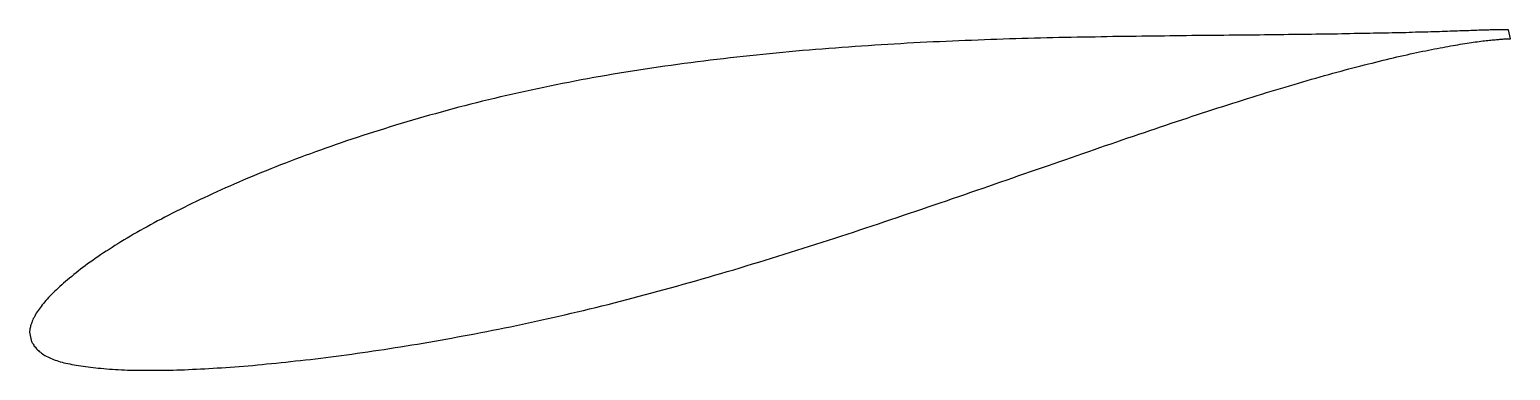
# Model space of a CAD drawing. Header units: metres. Extents: x -40 to 80, y -11 to 17.
import ezdxf

# ---------------------------------------------------------------- set-up
doc = ezdxf.new("R2010")
doc.units = ezdxf.units.M

msp = doc.modelspace()

# ---------------------------------------------------------------- linework, layer by layer
msp.add_lwpolyline([(79.98, 16.87), (79.98, 16.87), (79.97, 16.87), (79.96, 16.87), (79.94, 16.87), (79.92, 16.87), (79.89, 16.87), (79.86, 16.87), (79.83, 16.87), (79.79, 16.87), (79.74, 16.87), (79.69, 16.87), (79.64, 16.87), (79.58, 16.87), (79.52, 16.87), (79.45, 16.87), (79.37, 16.87), (79.3, 16.87), (79.21, 16.87), (79.13, 16.86), (79.04, 16.86), (78.94, 16.86), (78.84, 16.86), (78.73, 16.85), (78.62, 16.85), (78.51, 16.85), (78.39, 16.84), (78.27, 16.84), (78.14, 16.83), (78, 16.83), (77.87, 16.83), (77.72, 16.82), (77.58, 16.82), (77.43, 16.81), (77.27, 16.81), (77.11, 16.8), (76.95, 16.8), (76.78, 16.79), (76.6, 16.78), (76.43, 16.78), (76.24, 16.77), (76.06, 16.77), (75.87, 16.76), (75.67, 16.75), (75.47, 16.75), (75.26, 16.74), (75.06, 16.73), (74.84, 16.73), (74.63, 16.72), (74.4, 16.71), (74.18, 16.7), (73.95, 16.7), (73.71, 16.69), (73.47, 16.68), (73.23, 16.68), (72.98, 16.67), (72.73, 16.66), (72.47, 16.66), (72.21, 16.65), (71.95, 16.64), (71.68, 16.63), (71.41, 16.63), (71.13, 16.62), (70.85, 16.61), (70.57, 16.61), (70.28, 16.6), (69.99, 16.59), (69.69, 16.59), (69.39, 16.58), (69.08, 16.58), (68.78, 16.57), (68.46, 16.56), (68.15, 16.56), (67.83, 16.55), (67.5, 16.55), (67.17, 16.54), (66.84, 16.53), (66.51, 16.53), (66.17, 16.52), (65.83, 16.52), (65.48, 16.51), (65.13, 16.51), (64.77, 16.5), (64.42, 16.5), (64.06, 16.49), (63.69, 16.49), (63.32, 16.48), (62.95, 16.48), (62.58, 16.47), (62.2, 16.47), (61.82, 16.46), (61.43, 16.46), (61.04, 16.45), (60.65, 16.45), (60.26, 16.45), (59.86, 16.44), (59.46, 16.44), (59.05, 16.43), (58.64, 16.43), (58.23, 16.42), (57.82, 16.42), (57.4, 16.42), (56.98, 16.41), (56.56, 16.41), (56.13, 16.4), (55.7, 16.4), (55.27, 16.39), (54.84, 16.39), (54.4, 16.39), (53.96, 16.38), (53.52, 16.38), (53.07, 16.37), (52.62, 16.37), (52.17, 16.36), (51.72, 16.36), (51.26, 16.35), (50.8, 16.35), (50.34, 16.34), (49.88, 16.33), (49.41, 16.33), (48.94, 16.32), (48.47, 16.31), (48, 16.31), (47.53, 16.3), (47.05, 16.29), (46.57, 16.28), (46.09, 16.27), (45.6, 16.27), (45.12, 16.26), (44.63, 16.25), (44.14, 16.24), (43.65, 16.23), (43.16, 16.21), (42.66, 16.2), (42.16, 16.19), (41.66, 16.18), (41.16, 16.16), (40.66, 16.15), (40.16, 16.13), (39.65, 16.12), (39.15, 16.1), (38.64, 16.09), (38.13, 16.07), (37.62, 16.05), (37.11, 16.03), (36.59, 16.01), (36.08, 15.99), (35.56, 15.97), (35.04, 15.95), (34.52, 15.93), (34, 15.9), (33.48, 15.88), (32.96, 15.85), (32.44, 15.83), (31.92, 15.8), (31.39, 15.77), (30.87, 15.74), (30.34, 15.71), (29.81, 15.68), (29.29, 15.65), (28.76, 15.61), (28.23, 15.58), (27.7, 15.54), (27.17, 15.51), (26.64, 15.47), (26.11, 15.43), (25.58, 15.39), (25.05, 15.35), (24.52, 15.31), (23.98, 15.27), (23.45, 15.22), (22.92, 15.18), (22.39, 15.13), (21.85, 15.08), (21.32, 15.03), (20.79, 14.98), (20.26, 14.93), (19.72, 14.88), (19.19, 14.82), (18.66, 14.77), (18.13, 14.71), (17.6, 14.65), (17.07, 14.59), (16.53, 14.53), (16, 14.47), (15.47, 14.4), (14.94, 14.34), (14.42, 14.27), (13.89, 14.2), (13.36, 14.13), (12.83, 14.06), (12.31, 13.99), (11.78, 13.92), (11.26, 13.84), (10.73, 13.76), (10.21, 13.68), (9.69, 13.6), (9.17, 13.52), (8.65, 13.44), (8.13, 13.35), (7.61, 13.27), (7.09, 13.18), (6.58, 13.09), (6.06, 13), (5.55, 12.91), (5.04, 12.81), (4.53, 12.72), (4.02, 12.62), (3.51, 12.52), (3, 12.42), (2.5, 12.32), (2, 12.21), (1.5, 12.11), (1, 12), (0.5, 11.89), (0, 11.78), (-0.49, 11.67), (-0.99, 11.56), (-1.48, 11.45), (-1.97, 11.33), (-2.45, 11.21), (-2.94, 11.09), (-3.42, 10.97), (-3.9, 10.85), (-4.38, 10.73), (-4.86, 10.61), (-5.34, 10.48), (-5.81, 10.35), (-6.28, 10.22), (-6.75, 10.09), (-7.22, 9.96), (-7.68, 9.83), (-8.14, 9.7), (-8.6, 9.57), (-9.06, 9.43), (-9.52, 9.3), (-9.97, 9.16), (-10.42, 9.02), (-10.87, 8.88), (-11.31, 8.74), (-11.75, 8.6), (-12.19, 8.46), (-12.63, 8.32), (-13.07, 8.18), (-13.5, 8.03), (-13.93, 7.89), (-14.36, 7.74), (-14.78, 7.6), (-15.2, 7.45), (-15.62, 7.3), (-16.04, 7.16), (-16.45, 7.01), (-16.86, 6.86), (-17.27, 6.71), (-17.67, 6.56), (-18.07, 6.41), (-18.47, 6.26), (-18.87, 6.1), (-19.26, 5.95), (-19.65, 5.8), (-20.04, 5.65), (-20.42, 5.49), (-20.8, 5.34), (-21.18, 5.18), (-21.55, 5.03), (-21.92, 4.88), (-22.29, 4.72), (-22.65, 4.56), (-23.01, 4.41), (-23.37, 4.25), (-23.72, 4.1), (-24.07, 3.94), (-24.42, 3.78), (-24.76, 3.63), (-25.1, 3.47), (-25.44, 3.31), (-25.77, 3.16), (-26.1, 3), (-26.43, 2.84), (-26.75, 2.69), (-27.07, 2.53), (-27.38, 2.37), (-27.69, 2.22), (-28, 2.06), (-28.31, 1.91), (-28.61, 1.75), (-28.9, 1.59), (-29.2, 1.44), (-29.49, 1.28), (-29.77, 1.13), (-30.05, 0.97), (-30.33, 0.82), (-30.61, 0.66), (-30.88, 0.51), (-31.14, 0.36), (-31.4, 0.2), (-31.66, 0.05), (-31.92, -0.1), (-32.17, -0.25), (-32.41, -0.4), (-32.66, -0.56), (-32.89, -0.71), (-33.13, -0.86), (-33.36, -1.01), (-33.59, -1.15), (-33.81, -1.3), (-34.03, -1.45), (-34.24, -1.6), (-34.45, -1.75), (-34.66, -1.89), (-34.86, -2.04), (-35.06, -2.18), (-35.25, -2.33), (-35.44, -2.47), (-35.62, -2.61), (-35.8, -2.76), (-35.98, -2.9), (-36.15, -3.04), (-36.32, -3.18), (-36.48, -3.31), (-36.64, -3.45), (-36.8, -3.59), (-36.95, -3.72), (-37.1, -3.85), (-37.24, -3.99), (-37.38, -4.12), (-37.51, -4.24), (-37.64, -4.37), (-37.77, -4.5), (-37.89, -4.62), (-38.01, -4.75), (-38.12, -4.87), (-38.23, -4.99), (-38.34, -5.11), (-38.44, -5.23), (-38.53, -5.35), (-38.62, -5.46), (-38.71, -5.58), (-38.79, -5.69), (-38.87, -5.8), (-38.94, -5.91), (-39.01, -6.02), (-39.08, -6.13), (-39.14, -6.24), (-39.19, -6.35), (-39.25, -6.45), (-39.29, -6.55), (-39.34, -6.65), (-39.38, -6.75), (-39.41, -6.85), (-39.44, -6.94), (-39.47, -7.03), (-39.49, -7.12), (-39.51, -7.2), (-39.52, -7.28), (-39.53, -7.35), (-39.54, -7.42), (-39.55, -7.47), (-39.55, -7.52), (-39.55, -7.54), (-39.39, -8.31), (-39.39, -8.31), (-39.38, -8.33), (-39.36, -8.36), (-39.34, -8.4), (-39.3, -8.45), (-39.26, -8.52), (-39.22, -8.59), (-39.17, -8.66), (-39.11, -8.73), (-39.05, -8.81), (-38.99, -8.88), (-38.92, -8.96), (-38.84, -9.03), (-38.77, -9.1), (-38.68, -9.17), (-38.6, -9.23), (-38.5, -9.3), (-38.41, -9.36), (-38.31, -9.42), (-38.2, -9.48), (-38.09, -9.54), (-37.98, -9.59), (-37.87, -9.64), (-37.74, -9.7), (-37.62, -9.75), (-37.49, -9.79), (-37.35, -9.84), (-37.22, -9.88), (-37.07, -9.93), (-36.93, -9.97), (-36.78, -10.01), (-36.62, -10.04), (-36.46, -10.08), (-36.3, -10.11), (-36.13, -10.15), (-35.96, -10.18), (-35.78, -10.21), (-35.6, -10.24), (-35.41, -10.27), (-35.22, -10.3), (-35.03, -10.32), (-34.83, -10.35), (-34.63, -10.37), (-34.42, -10.4), (-34.21, -10.42), (-34, -10.44), (-33.78, -10.46), (-33.56, -10.48), (-33.33, -10.5), (-33.1, -10.52), (-32.86, -10.53), (-32.62, -10.55), (-32.38, -10.56), (-32.13, -10.57), (-31.88, -10.59), (-31.63, -10.6), (-31.37, -10.6), (-31.1, -10.61), (-30.84, -10.62), (-30.57, -10.62), (-30.29, -10.62), (-30.01, -10.62), (-29.73, -10.62), (-29.45, -10.62), (-29.16, -10.62), (-28.86, -10.62), (-28.57, -10.61), (-28.27, -10.61), (-27.96, -10.6), (-27.65, -10.59), (-27.34, -10.58), (-27.03, -10.57), (-26.71, -10.56), (-26.38, -10.54), (-26.06, -10.53), (-25.73, -10.51), (-25.4, -10.49), (-25.06, -10.47), (-24.72, -10.45), (-24.38, -10.43), (-24.03, -10.41), (-23.68, -10.39), (-23.33, -10.36), (-22.97, -10.33), (-22.61, -10.31), (-22.25, -10.28), (-21.88, -10.25), (-21.51, -10.22), (-21.14, -10.18), (-20.76, -10.15), (-20.39, -10.11), (-20, -10.08), (-19.62, -10.04), (-19.23, -10), (-18.84, -9.96), (-18.45, -9.92), (-18.05, -9.87), (-17.65, -9.83), (-17.25, -9.78), (-16.84, -9.74), (-16.43, -9.69), (-16.02, -9.64), (-15.61, -9.58), (-15.19, -9.53), (-14.78, -9.48), (-14.35, -9.42), (-13.93, -9.37), (-13.5, -9.31), (-13.08, -9.25), (-12.64, -9.19), (-12.21, -9.12), (-11.77, -9.06), (-11.34, -8.99), (-10.9, -8.93), (-10.45, -8.86), (-10.01, -8.79), (-9.56, -8.72), (-9.11, -8.65), (-8.66, -8.57), (-8.2, -8.5), (-7.75, -8.42), (-7.29, -8.34), (-6.83, -8.26), (-6.37, -8.18), (-5.9, -8.1), (-5.44, -8.02), (-4.97, -7.93), (-4.5, -7.85), (-4.03, -7.76), (-3.56, -7.67), (-3.08, -7.58), (-2.6, -7.48), (-2.13, -7.39), (-1.65, -7.29), (-1.16, -7.2), (-0.68, -7.1), (-0.2, -7), (0.29, -6.9), (0.77, -6.79), (1.26, -6.69), (1.75, -6.58), (2.24, -6.47), (2.73, -6.36), (3.23, -6.25), (3.72, -6.14), (4.22, -6.02), (4.71, -5.9), (5.21, -5.79), (5.71, -5.66), (6.21, -5.54), (6.71, -5.42), (7.21, -5.3), (7.71, -5.17), (8.21, -5.04), (8.72, -4.91), (9.22, -4.78), (9.73, -4.65), (10.23, -4.51), (10.74, -4.38), (11.24, -4.24), (11.75, -4.1), (12.26, -3.97), (12.77, -3.82), (13.28, -3.68), (13.79, -3.54), (14.29, -3.39), (14.8, -3.25), (15.31, -3.1), (15.82, -2.95), (16.33, -2.8), (16.84, -2.65), (17.36, -2.5), (17.87, -2.35), (18.38, -2.19), (18.89, -2.04), (19.4, -1.88), (19.91, -1.73), (20.42, -1.57), (20.93, -1.41), (21.44, -1.25), (21.95, -1.09), (22.46, -0.93), (22.97, -0.77), (23.48, -0.61), (23.99, -0.44), (24.5, -0.28), (25.01, -0.12), (25.52, 0.05), (26.03, 0.21), (26.53, 0.38), (27.04, 0.54), (27.55, 0.71), (28.05, 0.88), (28.56, 1.05), (29.06, 1.21), (29.57, 1.38), (30.07, 1.55), (30.57, 1.72), (31.07, 1.89), (31.57, 2.05), (32.07, 2.22), (32.57, 2.39), (33.07, 2.56), (33.57, 2.73), (34.06, 2.9), (34.56, 3.07), (35.05, 3.24), (35.55, 3.41), (36.04, 3.58), (36.53, 3.75), (37.02, 3.91), (37.51, 4.08), (37.99, 4.25), (38.48, 4.42), (38.96, 4.59), (39.45, 4.76), (39.93, 4.92), (40.41, 5.09), (40.89, 5.25), (41.36, 5.42), (41.84, 5.59), (42.31, 5.75), (42.79, 5.91), (43.26, 6.08), (43.73, 6.24), (44.2, 6.4), (44.66, 6.56), (45.13, 6.72), (45.59, 6.88), (46.05, 7.04), (46.51, 7.2), (46.96, 7.36), (47.42, 7.52), (47.87, 7.67), (48.32, 7.83), (48.77, 7.98), (49.22, 8.13), (49.67, 8.28), (50.11, 8.44), (50.55, 8.58), (50.99, 8.73), (51.43, 8.88), (51.86, 9.03), (52.29, 9.17), (52.72, 9.32), (53.15, 9.46), (53.58, 9.6), (54, 9.74), (54.42, 9.88), (54.84, 10.02), (55.25, 10.15), (55.67, 10.29), (56.08, 10.42), (56.48, 10.55), (56.89, 10.68), (57.29, 10.81), (57.69, 10.94), (58.09, 11.06), (58.49, 11.19), (58.88, 11.31), (59.27, 11.43), (59.66, 11.55), (60.04, 11.67), (60.42, 11.79), (60.8, 11.9), (61.18, 12.02), (61.55, 12.13), (61.92, 12.24), (62.29, 12.35), (62.65, 12.46), (63.01, 12.56), (63.37, 12.67), (63.72, 12.77), (64.07, 12.87), (64.42, 12.97), (64.77, 13.07), (65.11, 13.16), (65.45, 13.26), (65.78, 13.35), (66.12, 13.44), (66.45, 13.53), (66.77, 13.62), (67.09, 13.7), (67.41, 13.79), (67.73, 13.87), (68.04, 13.95), (68.35, 14.03), (68.66, 14.11), (68.96, 14.18), (69.26, 14.26), (69.55, 14.33), (69.84, 14.4), (70.13, 14.47), (70.41, 14.54), (70.69, 14.6), (70.97, 14.67), (71.24, 14.73), (71.51, 14.79), (71.78, 14.85), (72.04, 14.91), (72.3, 14.97), (72.55, 15.02), (72.8, 15.07), (73.05, 15.13), (73.29, 15.17), (73.53, 15.22), (73.77, 15.27), (74, 15.32), (74.22, 15.36), (74.45, 15.4), (74.67, 15.44), (74.88, 15.48), (75.09, 15.52), (75.3, 15.56), (75.5, 15.59), (75.7, 15.63), (75.9, 15.66), (76.09, 15.69), (76.27, 15.72), (76.45, 15.75), (76.63, 15.78), (76.81, 15.81), (76.98, 15.83), (77.14, 15.85), (77.3, 15.88), (77.46, 15.9), (77.61, 15.92), (77.76, 15.94), (77.9, 15.96), (78.04, 15.97), (78.18, 15.99), (78.31, 16), (78.44, 16.02), (78.56, 16.03), (78.67, 16.04), (78.79, 16.05), (78.9, 16.06), (79, 16.07), (79.1, 16.08), (79.2, 16.09), (79.29, 16.1), (79.37, 16.1), (79.45, 16.11), (79.53, 16.11), (79.6, 16.12), (79.67, 16.12), (79.74, 16.12), (79.79, 16.12), (79.85, 16.12), (79.9, 16.13), (79.94, 16.13), (79.98, 16.13), (80.02, 16.13), (80.05, 16.13), (80.08, 16.12), (80.1, 16.12), (80.11, 16.12), (80.13, 16.12), (80.13, 16.12), (80.14, 16.12)], close=True)

doc.saveas('drawing.dxf')
